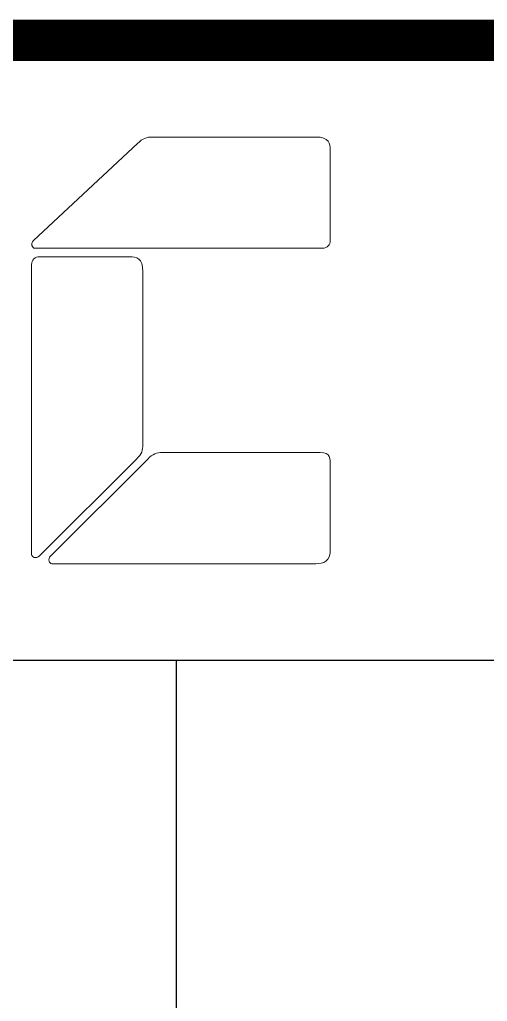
# Model space of a CAD drawing. Header units: millimetres. Extents: x 172649 to 472543, y 238332 to 449264.
# Drawn here: x 272123 to 273028, y 276362 to 278262 of the extents above; entities that cross this region are included whole.
import ezdxf

# ---------------------------------------------------------------- set-up
doc = ezdxf.new("R2010")
doc.units = ezdxf.units.MM
doc.header["$LTSCALE"] = 1000

# ---------------------------------------------------------------- blocks, each defined once
blk = doc.blocks.new('LOGO_CEEC_2014')
at = {"lineweight": 0}
for points in [[(27.975, 8.126), (27.975, 8.044), (27.912, 7.977), (27.828, 7.977), (27.828, 7.977), (22.256, 7.977), (22.256, 7.977), (22.213, 7.977), (22.168, 8.06), (22.232, 8.126), (22.232, 8.126), (24.248, 10.002), (24.248, 10.002), (24.348, 10.103), (24.42, 10.128), (24.54, 10.128), (24.54, 10.128), (27.687, 10.128), (27.687, 10.128), (27.953, 10.128), (27.975, 10.01), (27.975, 9.866), (27.975, 9.866), (27.975, 8.126), (27.975, 8.126)], [(22.349, 7.813), (22.267, 7.813), (22.197, 7.746), (22.197, 7.664), (22.197, 7.664), (22.197, 2.048), (22.197, 2.048), (22.197, 2.004), (22.284, 1.958), (22.349, 2.023), (22.349, 2.023), (24.227, 3.896), (24.227, 3.896), (24.326, 3.995), (24.35, 4.067), (24.35, 4.185), (24.35, 4.185), (24.35, 7.523), (24.35, 7.523), (24.35, 7.787), (24.234, 7.813), (24.087, 7.813), (24.087, 7.813), (22.349, 7.813), (22.349, 7.813)], [(27.975, 2.156), (27.975, 1.911), (27.838, 1.872), (27.695, 1.872), (27.695, 1.872), (22.588, 1.872), (22.588, 1.872), (22.544, 1.872), (22.501, 1.957), (22.564, 2.02), (22.564, 2.02), (24.443, 3.898), (24.443, 3.898), (24.54, 3.995), (24.612, 4.024), (24.732, 4.024), (24.732, 4.024), (27.78, 4.024), (27.78, 4.024), (27.985, 4.024), (27.975, 3.905), (27.975, 3.76), (27.975, 3.76), (27.975, 2.156), (27.975, 2.156)]]:
    blk.add_open_spline(points, degree=3, knots=[0, 0, 0, 0, 1, 1, 1, 2, 2, 2, 3, 3, 3, 4, 4, 4, 5, 5, 5, 6, 6, 6, 7, 7, 7, 8, 8, 8, 8], dxfattribs=at)

msp = doc.modelspace()

# ---------------------------------------------------------------- linework, layer by layer
at = {"color": 2}
for p, q in [((287926.5, 277022), (269926.5, 277022)), ((272426.5, 274222), (272426.5, 277022))]:
    msp.add_line(p, q, dxfattribs=at)
at = {"color": 2, "const_width": 80}
msp.add_lwpolyline([(269926.5, 278222), (287926.5, 278222)], dxfattribs=at)

# ---------------------------------------------------------------- block references
at = {"xscale": 100, "yscale": 100, "zscale": 100}
msp.add_blockref('LOGO_CEEC_2014', (269926.5, 277022), dxfattribs=at)

doc.saveas('drawing.dxf')
